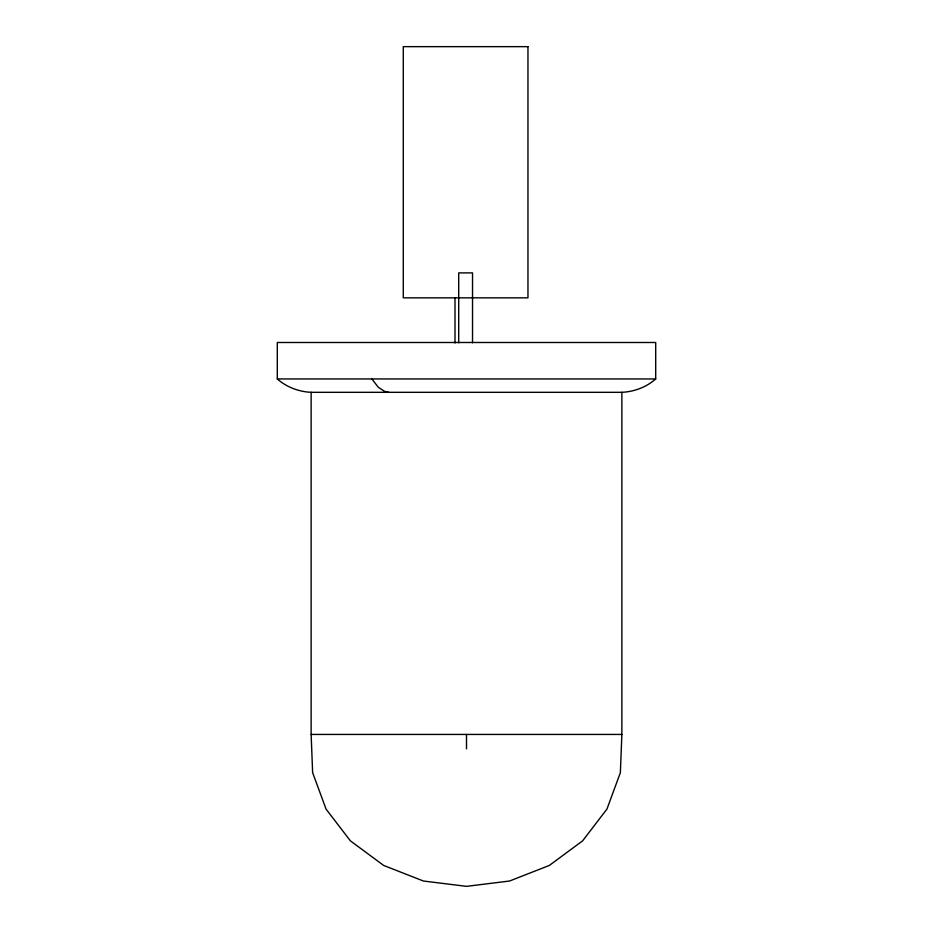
<?xml version="1.0" encoding="UTF-8"?>
<svg xmlns="http://www.w3.org/2000/svg" width="933" height="933" viewBox="0 0 933 933"><rect width="100%" height="100%" fill="white"/><g stroke="black" fill="none" stroke-linecap="round" stroke-linejoin="round"><path stroke-width="1.4" d="M621.868 392.315L621.868 734.434L620.363 772.687L606.94 809.098L582.624 840.843L549.315 865.451L509.57 881.02L466.5 886.35L423.43 881.02L383.685 865.451L350.376 840.843L326.06 809.098L312.637 772.687L311.132 734.434L311.132 392.315C298.805 391.732 286.571 387.172 277.299 378.95L277.299 342.493L655.701 342.493L655.701 378.95C646.429 387.172 634.195 391.732 621.868 392.315L311.132 392.315M311.132 734.434L621.868 734.434M277.299 378.95L655.701 378.95M371.894 378.95L378.227 387.195L384.128 391.102A58.114 29.051 -90 0 0 388.816 392.315M472.53 342.796L472.53 272.891L458.709 272.891L458.709 342.796M466.5 734.434L466.5 748.861M455.001 297.837L455.001 343.006M527.961 46.65L403.278 46.65L403.278 297.837L527.961 297.837L527.961 46.65"/></g></svg>
